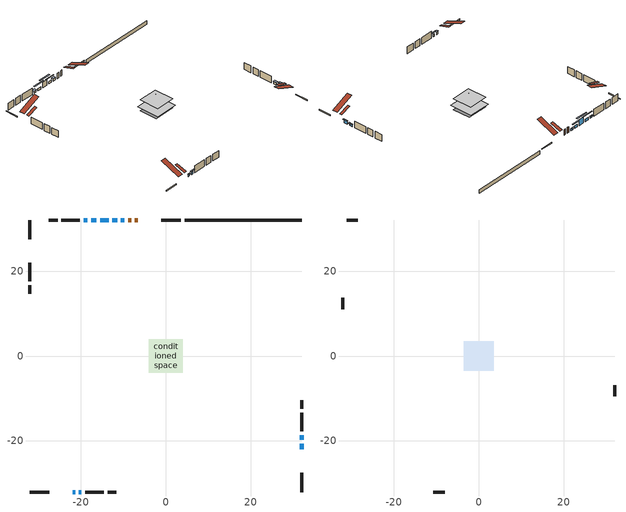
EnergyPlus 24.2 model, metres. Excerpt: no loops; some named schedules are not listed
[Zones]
conditioned space
 floor outside (Floor1 construction): -1.87,-1.87 -1.87,1.87 1.87,1.87 1.87,-1.87 z0.33
 floor adiabatic (AdiabaticFloorConstruction): -3.96,-3.96 -3.96,3.96 3.96,3.96 3.96,-3.96 z0.33
 floor foundation (Slab1 construction): -3.77,-3.14 -3.77,3.14 3.77,3.14 3.77,-3.14 z-0.91
 wall outside (RimJoist1 construction): 3.51,32.08 -1.05,32.08 / -32.08,-32.08 -27.52,-32.08 / -32.08,32.08 -32.08,27.52 / 32.08,-32.08 32.08,-27.52 z0.33:0.63
 wall outside (AdiabaticWallConstruction 1): -6.62,32.08 -7.26,32.08 / -8.19,32.08 -8.83,32.08 z0.33:2.36
 wall outside (AdiabaticWallConstruction): -21.96,-32.08 -21.39,-32.08 / -20.47,-32.08 -19.91,-32.08 z0.33:1.25; -9.75,32.08 -10.57,32.08 / -18.5,32.08 -19.31,32.08 z0.33:1.09; 32.08,-21.96 32.08,-20.68 z0.33:1.6; 32.08,-19.76 32.08,-18.69 / -11.49,32.08 -12.56,32.08 / -16.35,32.08 -17.57,32.08 z0.33:1.19; -13.49,32.08 -15.42,32.08 z0.33:2.36
 wall outside (Wall1 construction): -20.24,32.08 -24.59,32.08 / -18.98,-32.08 -14.63,-32.08 / -32.08,21.95 -32.08,17.6 / 32.08,-17.76 32.08,-13.4 z0.33:2.77
 wall outside (Wall2 construction): -25.52,32.08 -27.57,32.08 / -13.7,-32.08 -11.65,-32.08 / -32.08,16.67 -32.08,14.63 / 32.08,-12.48 32.08,-10.43 z0.33:2.77
 wall foundation (FoundationWall1 construction): 32.08,32.08 4.44,32.08 z-0.91:0.33
 window (WindowConstruction 7): -21.95,-32.08 -21.4,-32.08 z0.33:1.24
 window (WindowConstruction): -9.75,32.08 -10.57,32.08 z0.33:1.09
 window (WindowConstruction 1): 32.08,-21.95 32.08,-20.68 z0.33:1.6
 window (WindowConstruction 2): 32.08,-19.75 32.08,-18.69 z0.33:1.19
 window (WindowConstruction 3): -11.5,32.08 -12.56,32.08 z0.33:1.19
 window (WindowConstruction 4): -13.49,32.08 -15.42,32.08 z0.33:2.36
 window (WindowConstruction 5): -16.35,32.08 -17.57,32.08 z0.33:1.19
 window (WindowConstruction 8): -20.47,-32.08 -19.91,-32.08 z0.33:1.24
 window (WindowConstruction 6): -18.5,32.08 -19.31,32.08 z0.33:1.09
 door (Door): -6.62,32.08 -7.26,32.08 z0.33:2.36
 door (Door 1): -8.19,32.08 -8.82,32.08 z0.33:2.36
 ceiling adiabatic (AdiabaticFloorConstruction): 3.96,-3.96 3.96,3.96 -3.96,3.96 -3.96,-3.96 z0.33
attic - vented
 floor to conditioned space (Floor2 construction Reversed): -3.49,-3.49 -3.49,3.49 3.49,3.49 3.49,-3.49 z2.77
 floor to conditioned space (Floor3 construction Reversed): -1.87,-1.87 -1.87,1.87 1.87,1.87 1.87,-1.87 z2.77
 wall outside (Wall3 construction): -28.5,32.08 -31.15,32.08 / -10.72,-32.08 -8.07,-32.08 / -32.08,13.7 -32.08,11.04 / 32.08,-9.5 32.08,-6.85 z0.33:2.77
 roof outside (Roof1 construction): -3.8,32.08,2.77 -3.8,25.37,5.56 -1.98,25.37,5.56 -1.98,32.08,2.77; -24.77,-32.08,2.77 -24.77,-25.37,5.56 -26.59,-25.37,5.56 -26.59,-32.08,2.77; -32.08,24.77,2.77 -25.37,24.77,5.56 -25.37,26.59,5.56 -32.08,26.59,2.77; 32.08,-24.77,2.77 25.37,-24.77,5.56 25.37,-26.59,5.56 32.08,-26.59,2.77
 roof outside (Roof2 construction): -5.69,32.08,2.77 -5.69,28.44,3.98 -4.73,28.44,3.98 -4.73,32.08,2.77; -22.88,-32.08,2.77 -22.88,-28.44,3.98 -23.84,-28.44,3.98 -23.84,-32.08,2.77; -32.08,22.88,2.77 -28.44,22.88,3.98 -28.44,23.84,3.98 -32.08,23.84,2.77; 32.08,-22.88,2.77 28.44,-22.88,3.98 28.44,-23.84,3.98 32.08,-23.84,2.77
shading: -21.25,-32.08 -22.1,-32.08 -22.1,-32.69 -21.25,-32.69 z1.39; -10.72,32.08 -9.6,32.08 -9.6,32.69 -10.72,32.69 z1.24; 32.08,-20.53 32.08,-22.1 32.69,-22.1 32.69,-20.53 z1.75; 32.08,-18.54 32.08,-19.9 32.69,-19.9 32.69,-18.54 z1.34; -13.78,32.08 -10.28,32.08 -10.28,32.38 -13.78,32.38 z2.41; -16.64,32.08 -12.27,32.08 -12.27,32.38 -16.64,32.38 z3.58; -19.09,32.08 -14.83,32.08 -14.83,32.38 -19.09,32.38 z2.71; -19.3,-32.08 -21.08,-32.08 -21.08,-32.38 -19.3,-32.38 z1.85; -19.46,32.08 -18.35,32.08 -18.35,32.69 -19.46,32.69 z1.24
[Building]
Building 1: Terrain=Suburbs
[Site:Location]
Halifax Intl AP_NS: Latitude {deg}=44.88; Longitude {deg}=-63.51; Time Zone {hr}=-4; Elevation {m}=145; Keep Site Location Information=Yes
[Site:GroundTemperature:Shallow]
3.15511, 1.33576, 1.19006, 2.05344, 5.51939, 8.9692, 11.96, 13.8546, 14.0156, 12.4746, 9.56009, 6.2161
[Site:WaterMainsTemperature]
Calculation Method=Schedule; Temperature Schedule=mains temperature schedule
[Material] Roughness=Rough; Thermal Absorptance=0.9
Name | Thickness {m} | Conductivity {W/m-K} | Density {kg/m3} | Specific Heat {J/kg-K} | Solar Absorptance | Visible Absorptance
asphalt or fiberglass shingles | 0.00635 | 0.162714 | 1121.4 | 1465.45 | 0.4 | 0.4
ceiling loosefill ins | 0.169333 | 0.0480833 | 16.02 | 1046.75 | 0.7 | 0.7
ceiling loosefill ins 1 | 0.0846667 | 0.0480833 | 16.02 | 1046.75 | 0.7 | 0.7
ceiling stud and cavity | 0.1397 | 0.120026 | 65.682 | 1177.47 | 0.7 | 0.7
ceiling stud and cavity 1 | 0.1397 | 0.0892432 | 65.682 | 1177.47 | 0.7 | 0.7
concrete 4.0 in. | 0.1016 | 1.803125 | 2242.8 | 837.4 | 0.7 | 0.7
concrete 8.0 in. | 0.2032 | 1.803125 | 2242.8 | 837.4 | 0.7 | 0.7
door material | 0.04445 | 0.0451087 | 512.64 | 1214.23 | 0.7 | 0.7
exterior vertical ins | 0.0319004 | 0.029427 | 32.04 | 1214.23 | 0.7 | 0.7
floor covering | 0.0127 | 9.015625 | 54.468 | 1339.84 | 0.6 | 0.6
floor covering 1 | 0.0127 | 0.0433444 | 54.468 | 1339.84 | 0.6 | 0.6
floor rigid ins; wall rigid ins 1 | 0.512978 | 0.029427 | 32.04 | 1214.23 | 0.7 | 0.7
floor stud and cavity | 0.0889 | 0.204817 | 50.32683 | 1063.81 | 0.7 | 0.7
floor stud and cavity 1 | 0.1397 | 1.75129 | 37.0049 | 1207.88 | 0.7 | 0.7
furniture material conditioned space 1 | 0.1524 | 0.115458 | 640.8 | 1214.23 | 0.6 | 0.6
gypsum board | 0.0127 | 0.160291 | 801 | 837.4 | 0.6 | 0.6
gypsum board 1 | 0.0127 | 0.160291 | 801 | 837.4 | 0.7 | 0.7
osb sheathing 0.5 in. | 0.0127 | 0.115458 | 512.64 | 1214.23 | 0.7 | 0.7
osb sheathing 0.75 in. | 0.01905 | 0.115458 | 512.64 | 1214.23 | 0.7 | 0.7
osb sheathing 2.0 in. | 0.0508 | 0.115458 | 512.64 | 1214.23 | 0.7 | 0.7
rim joist rigid ins; wall rigid ins | 0.051816 | 0.029427 | 32.04 | 1214.23 | 0.7 | 0.7
rim joist stud and cavity | 0.0508 | 0.0381826 | 125.044 | 1163.47 | 0.6 | 0.6
wall stud and cavity | 0.1397 | 0.205543 | 139.0536 | 1170.24 | 0.7 | 0.7
wall stud and cavity 1 | 0.1397 | 0.251873 | 139.0536 | 1170.24 | 0.7 | 0.7
wall stud and cavity 2 | 0.0889 | 6.1454 | 50.32683 | 1063.81 | 0.6 | 0.6
wall stud and cavity 3 | 0.0889 | 0.380278 | 52.3479 | 1209.89 | 0.7 | 0.7
wall stud and cavity 4 | 0.0889 | 0.391764 | 83.0341 | 1211.67 | 0.7 | 0.7
wood siding | 0.0254 | 0.102417 | 544.68 | 1172.36 | 0.4 | 0.4
wood siding 1 | 0.00254 | 0.102417 | 544.68 | 1172.36 | 0.4 | 0.4
wood siding 2; wood siding 3; wood siding 4 | 0.0254 | 0.102417 | 544.68 | 1172.36 | 0.7 | 0.7
[WindowMaterial:SimpleGlazingSystem]
Name | U-Factor {W/m2-K} | Solar Heat Gain Coefficient
WindowMaterial | 3.04398 | 0.47
WindowMaterial 1 | 2.97981 | 0.57
WindowMaterial 2 | 3.01104 | 0.52
WindowMaterial 3 | 2.97357 | 0.6
WindowMaterial 4 | 2.99912 | 0.54
WindowMaterial 5 | 2.986628 | 0.6
[Construction]
AdiabaticFloorConstruction: floor stud and cavity 1, floor rigid ins, osb sheathing 0.75 in., floor covering 1
AdiabaticWallConstruction: wood siding 3, wall rigid ins 1, wall stud and cavity 3, gypsum board
AdiabaticWallConstruction 1: wood siding 4, wall rigid ins 1, wall stud and cavity 3, gypsum board
Door; Door 1: door material
Floor1 construction: floor stud and cavity, floor covering
Floor2 construction Reversed: gypsum board, ceiling stud and cavity, ceiling loosefill ins
Floor3 construction Reversed: gypsum board, ceiling stud and cavity 1, ceiling loosefill ins 1
FoundationWall1 construction: concrete 8.0 in., gypsum board 1
furniture construction conditioned space 1: furniture material conditioned space 1
PartitionWallConstruction: gypsum board, wall stud and cavity 4, gypsum board
RimJoist1 construction: wood siding 2, rim joist rigid ins, osb sheathing 2.0 in., rim joist stud and cavity
Roof1 construction; Roof2 construction: asphalt or fiberglass shingles
Slab1 construction: concrete 4.0 in.
Wall1 construction: wood siding, wall rigid ins, osb sheathing 0.5 in., wall stud and cavity, gypsum board
Wall2 construction: wood siding, wall rigid ins, osb sheathing 0.5 in., wall stud and cavity 1, gypsum board
Wall3 construction: wood siding 1, wall stud and cavity 2
WindowConstruction; WindowConstruction 6: WindowMaterial
WindowConstruction 1: WindowMaterial 1
WindowConstruction 2; WindowConstruction 3: WindowMaterial 2
WindowConstruction 4: WindowMaterial 3
WindowConstruction 5: WindowMaterial 4
WindowConstruction 7; WindowConstruction 8: WindowMaterial 5
[Zone] Multiplier=1; Part of Total Floor Area=Yes
Name | Volume {m3}
attic - vented | 29.1029
conditioned space | 214.4
[Space]
Name | Zone | Volume {m3}
attic - vented 1 | attic - vented | 29.1029
conditioned space 1 | conditioned space | 214.4
[ZoneInfiltration:EffectiveLeakageArea]
infil attic - vented 1: Zone or Space=attic - vented 1; Schedule=Always On Discrete; Effective Air Leakage Area {cm2}=2248.48; Stack Coefficient=0.000363967; Wind Coefficient=1.28899e-05
[ZoneMixing]
whole house fan mix: Zone or Space=attic - vented; Schedule=Always On Continuous; Design Flow Rate Calculation Method=Flow/Zone; Design Flow Rate {m3/s}=0; Source Zone or Space=conditioned space
[SurfaceProperty:ExposedFoundationPerimeter]
Slab1: Exposed Perimeter Calculation Method=TotalExposedPerimeter; Total Exposed Perimeter {m}=27.645
[InternalMass] Zone or ZoneList=conditioned space; Space or SpaceList=conditioned space 1
Name | Construction | Surface Area {m2}
furniture mass conditioned space 1 | furniture construction conditioned space 1 | 49.6637
partition wall mass | PartitionWallConstruction | 124.159
[Lights]
interior lighting: Zone or ZoneList or Space or SpaceList=conditioned space 1; Schedule=interior lighting schedule; Design Level Calculation Method=LightingLevel; Lighting Level {W}=343.2; Return Air Fraction=0; Fraction Radiant=0.6; Fraction Visible=0.2; Fraction Replaceable=1
[People]
occupants: Zone or ZoneList or Space or SpaceList=conditioned space 1; Number of People Schedule=occupants schedule; Number of People Calculation Method=People; Number of People=3; Fraction Radiant=0.314171; Sensible Heat Fraction=0.56303; Activity Level Schedule=occupants activity schedule; Carbon Dioxide Generation Rate {m3/s-W}=0; Enable ASHRAE 55 Comfort Warnings=No; Mean Radiant Temperature Calculation Type=EnclosureAveraged
[ElectricEquipment] Zone or ZoneList or Space or SpaceList=conditioned space 1; Design Level Calculation Method=EquipmentLevel
Name | Schedule | Design Level {W} | Fraction Latent | Fraction Radiant | Fraction Lost
clothes dryer | clothes dryer schedule | 140.772 | 0.015 | 0.081 | 0.85
clothes washer | clothes washer schedule | 32.1985 | 0.03 | 0.162 | 0.7
cooking range | cooking range schedule | 215.147 | 0.08 | 0.432 | 0.2
dishwasher | dishwasher schedule | 66.8632 | 0.3 | 0.18 | 0.4
fridge | fridge schedule | 72.9452 | 0 | 0.6 | 0
mech vent bath fan 0 | mech vent bath fan 0 schedule | 50.2 | 0 | 0 | 1
mech vent house fan | mech vent house fan schedule | 0 | 0 | 0 | 1
mech vent house fan cfis | mech vent house fan cfis schedule | 0 | 0 | 0 | 0
misc plug loads | misc plug loads schedule | 494.7 | 0.045 | 0.513 | 0.1
whole house fan | Always On Discrete | 0 | 0 | 0 | 1
[OtherEquipment] Zone or ZoneList or Space or SpaceList=conditioned space 1; Design Level Calculation Method=EquipmentLevel
Name | Fuel Type | Schedule | Design Level {W} | Fraction Latent | Fraction Radiant | Fraction Lost
clothes dryer 1 | Electricity | clothes dryer schedule | 0 | 0.015 | 0.081 | 0.85
cooking range 1 | Electricity | cooking range schedule | 0 | 0.08 | 0.432 | 0.2
general water use latent | None | general water use schedule | 62.594 | 1 | 0 | 0
general water use sensible | None | general water use schedule | -61.6891 | 0 | 0.6 | 0
mech vent house fan latent load | None | Always On Discrete | 0 | 1 | 0 | 0
mech vent house fan sensible load | None | Always On Discrete | 0 | 0 | 0 | 0
water heater energy adjustment1 | Electricity | Always On Discrete | 0.01 | 0 | 0 | 1
[ZoneInfiltration:DesignFlowRate] Zone or ZoneList or Space or SpaceList=conditioned space 1; Schedule=Always On Discrete; Design Flow Rate Calculation Method=Flow/Zone; Design Flow Rate {m3/s}=0
infil flow; natural vent flow; whole house fan flow
[ZoneControl:Thermostat]
conditioned space Thermostat: Zone or ZoneList=conditioned space; Control Type Schedule=conditioned space Thermostat Schedule; Control 1=conditioned space temperature setpoint; Temperature Difference Between Cutout And Setpoint {deltaC}=0
[ZoneHVAC:Baseboard:Convective:Electric]
electric baseboard: Availability Schedule=Always On Discrete; Heating Design Capacity {W}=6263.22; Efficiency=1
[Zone equipment]
conditioned space: electric baseboard
[Foundation:Kiva]
Foundation Kiva 1: Initial Indoor Air Temperature {C}=18; Wall Height Above Grade {m}=0.329976; Wall Depth Below Slab {m}=0.2032; Custom Block Material Name 1=exterior vertical ins; Custom Block Depth 1 {m}=1.23999; Custom Block X Position 1 {m}=0.2159; Custom Block Z Position 1 {m}=0
[Foundation:Kiva:Settings]
Soil Conductivity {W/m-K}=0.849921; Soil Density {kg/m3}=1842.3; Soil Specific Heat {J/kg-K}=418.7; Ground Solar Absorptivity=0.9; Ground Thermal Absorptivity=0.9; Ground Surface Roughness {m}=0.03; Far-Field Width {m}=40; Deep-Ground Boundary Condition=ZeroFlux; Deep-Ground Depth {m}=40; Minimum Cell Dimension {m}=0.2; Maximum Cell Growth Coefficient=3; Simulation Timestep=Timestep
[Exterior:Lights]
exterior lighting: Schedule=exterior lighting schedule; Design Level {W}=75.6
[EnergyManagementSystem:GlobalVariable]
infil_program_Qfan
infil_program_Qinf
natural_vent_program_Qnv
natural_vent_program_Qwhf
[EnergyManagementSystem:Sensor]
Name | Output:Variable or Output:Meter Index Key | Output:Variable or Output:Meter
airflow_gain | infil flow | Infiltration Sensible Heat Gain Energy
airflow_gain_1 | natural vent flow | Infiltration Sensible Heat Gain Energy
airflow_gain_2 | whole house fan flow | Infiltration Sensible Heat Gain Energy
airflow_loss | infil flow | Infiltration Sensible Heat Loss Energy
airflow_loss_1 | natural vent flow | Infiltration Sensible Heat Loss Energy
airflow_loss_2 | whole house fan flow | Infiltration Sensible Heat Loss Energy
clg_load_cond |  | Cooling:EnergyTransfer:Zone:CONDITIONED SPACE
clg_sp_s; clg_sp_s_1 | cooling setpoint | Schedule Value
clothes_dryer_exhaust_0_sch_s | clothes dryer exhaust 0 schedule | Schedule Value
conditioned_space_clg_unmet_s | conditioned space | Zone Cooling Setpoint Not Met Time
conditioned_space_htg_unmet_s | conditioned space | Zone Heating Setpoint Not Met Time
cool_season | cooling season schedule | Schedule Value
fridge_tin_s | conditioned space | Zone Mean Air Temperature
htg_load_cond |  | Heating:EnergyTransfer:Zone:CONDITIONED SPACE
htg_sp_s; htg_sp_s_1 | heating setpoint | Schedule Value
ig_ee_conv | clothes dryer | Electric Equipment Convective Heating Energy
ig_ee_conv_2 | cooking range | Electric Equipment Convective Heating Energy
ig_ee_conv_4 | fridge | Electric Equipment Convective Heating Energy
ig_ee_conv_5 | misc plug loads | Electric Equipment Convective Heating Energy
ig_ee_conv_6 | whole house fan | Electric Equipment Convective Heating Energy
ig_ee_rad | clothes dryer | Electric Equipment Radiant Heating Energy
ig_ee_rad_2 | cooking range | Electric Equipment Radiant Heating Energy
ig_ee_rad_4 | fridge | Electric Equipment Radiant Heating Energy
ig_ee_rad_5 | misc plug loads | Electric Equipment Radiant Heating Energy
ig_ee_rad_6 | whole house fan | Electric Equipment Radiant Heating Energy
ig_lgt_conv | interior lighting | Lights Convective Heating Energy
ig_lgt_rad | interior lighting | Lights Radiant Heating Energy
ig_lgt_vis | interior lighting | Lights Visible Radiation Heating Energy
ig_oe_conv | clothes dryer 1 | Other Equipment Convective Heating Energy
ig_oe_conv_1 | cooking range 1 | Other Equipment Convective Heating Energy
ig_oe_conv_2 | general water use latent | Other Equipment Convective Heating Energy
ig_oe_conv_3 | general water use sensible | Other Equipment Convective Heating Energy
ig_oe_conv_4 | water heater energy adjustment1 | Other Equipment Convective Heating Energy
ig_oe_rad | clothes dryer 1 | Other Equipment Radiant Heating Energy
ig_oe_rad_1 | cooking range 1 | Other Equipment Radiant Heating Energy
ig_oe_rad_2 | general water use latent | Other Equipment Radiant Heating Energy
ig_oe_rad_3 | general water use sensible | Other Equipment Radiant Heating Energy
ig_oe_rad_4 | water heater energy adjustment1 | Other Equipment Radiant Heating Energy
ig_ppl_conv | occupants | People Convective Heating Energy
ig_ppl_rad | occupants | People Radiant Heating Energy
im_conv | furniture mass conditioned space 1 | Surface Inside Face Convection Heat Gain Energy
im_conv_1 | partition wall mass | Surface Inside Face Convection Heat Gain Energy
im_ig | furniture mass conditioned space 1 | Surface Inside Face Internal Gains Radiation Heat Gain Energy
im_ig_1 | partition wall mass | Surface Inside Face Internal Gains Radiation Heat Gain Energy
im_lgt | furniture mass conditioned space 1 | Surface Inside Face Lights Radiation Heat Gain Energy
im_lgt_1 | partition wall mass | Surface Inside Face Lights Radiation Heat Gain Energy
im_sol | furniture mass conditioned space 1 | Surface Inside Face Solar Radiation Heat Gain Energy
im_sol_1 | partition wall mass | Surface Inside Face Solar Radiation Heat Gain Energy
im_surf | furniture mass conditioned space 1 | Surface Inside Face Net Surface Thermal Radiation Heat Gain Energy
im_surf_1 | partition wall mass | Surface Inside Face Net Surface Thermal Radiation Heat Gain Energy
mech_vent_bath_fan_0_sch_s | mech vent bath fan 0 schedule | Schedule Value
mv_conv | mech vent bath fan 0 | Electric Equipment Convective Heating Energy
mv_conv_1 | mech vent house fan | Electric Equipment Convective Heating Energy
mv_conv_2 | mech vent house fan cfis | Electric Equipment Convective Heating Energy
mv_conv_3 | mech vent house fan latent load | Other Equipment Convective Heating Energy
mv_conv_4 | mech vent house fan sensible load | Other Equipment Convective Heating Energy
mv_rad | mech vent bath fan 0 | Electric Equipment Radiant Heating Energy
mv_rad_1 | mech vent house fan | Electric Equipment Radiant Heating Energy
mv_rad_2 | mech vent house fan cfis | Electric Equipment Radiant Heating Energy
mv_rad_3 | mech vent house fan latent load | Other Equipment Radiant Heating Energy
mv_rad_4 | mech vent house fan sensible load | Other Equipment Radiant Heating Energy
natural_vent_s | natural vent schedule | Schedule Value
out_pb_s |  | Site Outdoor Air Barometric Pressure
out_wt_s |  | Site Outdoor Air Humidity Ratio
site_vw_s |  | Site Wind Speed
ss_back_out | Window1 | Surface Window Shortwave from Zone Back Out Window Heat Transfer Rate
ss_back_out_1 | Window2 | Surface Window Shortwave from Zone Back Out Window Heat Transfer Rate
ss_back_out_2 | Window3 | Surface Window Shortwave from Zone Back Out Window Heat Transfer Rate
ss_back_out_3 | Window4 | Surface Window Shortwave from Zone Back Out Window Heat Transfer Rate
ss_back_out_4 | Window5 | Surface Window Shortwave from Zone Back Out Window Heat Transfer Rate
ss_back_out_5 | Window6 | Surface Window Shortwave from Zone Back Out Window Heat Transfer Rate
ss_back_out_6 | Window7 | Surface Window Shortwave from Zone Back Out Window Heat Transfer Rate
ss_back_out_7 | Window8 | Surface Window Shortwave from Zone Back Out Window Heat Transfer Rate
ss_back_out_8 | Window9 | Surface Window Shortwave from Zone Back Out Window Heat Transfer Rate
ss_conv | Door1 | Surface Inside Face Convection Heat Gain Energy
ss_conv_1 | Door2 | Surface Inside Face Convection Heat Gain Energy
ss_conv_10 | Window9 | Surface Inside Face Convection Heat Gain Energy
ss_conv_2 | Window1 | Surface Inside Face Convection Heat Gain Energy
ss_conv_3 | Window2 | Surface Inside Face Convection Heat Gain Energy
ss_conv_4 | Window3 | Surface Inside Face Convection Heat Gain Energy
ss_conv_5 | Window4 | Surface Inside Face Convection Heat Gain Energy
ss_conv_6 | Window5 | Surface Inside Face Convection Heat Gain Energy
ss_conv_7 | Window6 | Surface Inside Face Convection Heat Gain Energy
ss_conv_8 | Window7 | Surface Inside Face Convection Heat Gain Energy
ss_conv_9 | Window8 | Surface Inside Face Convection Heat Gain Energy
ss_ig | Door1 | Surface Inside Face Internal Gains Radiation Heat Gain Energy
ss_ig_1 | Door2 | Surface Inside Face Internal Gains Radiation Heat Gain Energy
ss_ig_10 | Window9 | Surface Inside Face Internal Gains Radiation Heat Gain Energy
ss_ig_2 | Window1 | Surface Inside Face Internal Gains Radiation Heat Gain Energy
ss_ig_3 | Window2 | Surface Inside Face Internal Gains Radiation Heat Gain Energy
ss_ig_4 | Window3 | Surface Inside Face Internal Gains Radiation Heat Gain Energy
ss_ig_5 | Window4 | Surface Inside Face Internal Gains Radiation Heat Gain Energy
ss_ig_6 | Window5 | Surface Inside Face Internal Gains Radiation Heat Gain Energy
ss_ig_7 | Window6 | Surface Inside Face Internal Gains Radiation Heat Gain Energy
ss_ig_8 | Window7 | Surface Inside Face Internal Gains Radiation Heat Gain Energy
ss_ig_9 | Window8 | Surface Inside Face Internal Gains Radiation Heat Gain Energy
ss_lgt | Door1 | Surface Inside Face Lights Radiation Heat Gain Energy
ss_lgt_1 | Door2 | Surface Inside Face Lights Radiation Heat Gain Energy
ss_sol | Door1 | Surface Inside Face Solar Radiation Heat Gain Energy
ss_sol_1 | Door2 | Surface Inside Face Solar Radiation Heat Gain Energy
ss_surf | Door1 | Surface Inside Face Net Surface Thermal Radiation Heat Gain Energy
ss_surf_1 | Door2 | Surface Inside Face Net Surface Thermal Radiation Heat Gain Energy
ss_surf_10 | Window9 | Surface Inside Face Net Surface Thermal Radiation Heat Gain Energy
ss_surf_2 | Window1 | Surface Inside Face Net Surface Thermal Radiation Heat Gain Energy
ss_surf_3 | Window2 | Surface Inside Face Net Surface Thermal Radiation Heat Gain Energy
ss_surf_4 | Window3 | Surface Inside Face Net Surface Thermal Radiation Heat Gain Energy
ss_surf_5 | Window4 | Surface Inside Face Net Surface Thermal Radiation Heat Gain Energy
ss_surf_6 | Window5 | Surface Inside Face Net Surface Thermal Radiation Heat Gain Energy
ss_surf_7 | Window6 | Surface Inside Face Net Surface Thermal Radiation Heat Gain Energy
ss_surf_8 | Window7 | Surface Inside Face Net Surface Thermal Radiation Heat Gain Energy
ss_surf_9 | Window8 | Surface Inside Face Net Surface Thermal Radiation Heat Gain Energy
ss_trans_in | Window1 | Surface Window Transmitted Solar Radiation Rate
ss_trans_in_1 | Window2 | Surface Window Transmitted Solar Radiation Rate
ss_trans_in_2 | Window3 | Surface Window Transmitted Solar Radiation Rate
ss_trans_in_3 | Window4 | Surface Window Transmitted Solar Radiation Rate
ss_trans_in_4 | Window5 | Surface Window Transmitted Solar Radiation Rate
ss_trans_in_5 | Window6 | Surface Window Transmitted Solar Radiation Rate
ss_trans_in_6 | Window7 | Surface Window Transmitted Solar Radiation Rate
ss_trans_in_7 | Window8 | Surface Window Transmitted Solar Radiation Rate
ss_trans_in_8 | Window9 | Surface Window Transmitted Solar Radiation Rate
ss_trans_out | Window1 | Surface Inside Face Initial Transmitted Diffuse Transmitted Out Window Solar Radiation Rate
ss_trans_out_1 | Window2 | Surface Inside Face Initial Transmitted Diffuse Transmitted Out Window Solar Radiation Rate
ss_trans_out_2 | Window3 | Surface Inside Face Initial Transmitted Diffuse Transmitted Out Window Solar Radiation Rate
ss_trans_out_3 | Window4 | Surface Inside Face Initial Transmitted Diffuse Transmitted Out Window Solar Radiation Rate
ss_trans_out_4 | Window5 | Surface Inside Face Initial Transmitted Diffuse Transmitted Out Window Solar Radiation Rate
ss_trans_out_5 | Window6 | Surface Inside Face Initial Transmitted Diffuse Transmitted Out Window Solar Radiation Rate
ss_trans_out_6 | Window7 | Surface Inside Face Initial Transmitted Diffuse Transmitted Out Window Solar Radiation Rate
ss_trans_out_7 | Window8 | Surface Inside Face Initial Transmitted Diffuse Transmitted Out Window Solar Radiation Rate
ss_trans_out_8 | Window9 | Surface Inside Face Initial Transmitted Diffuse Transmitted Out Window Solar Radiation Rate
s_conv | Floor1 | Surface Inside Face Convection Heat Gain Energy
s_conv_1 | Floor2 | Surface Inside Face Convection Heat Gain Energy
s_conv_10 | Slab1 | Surface Inside Face Convection Heat Gain Energy
s_conv_11 | Wall1:0 | Surface Inside Face Convection Heat Gain Energy
s_conv_12 | Wall1:180 | Surface Inside Face Convection Heat Gain Energy
s_conv_13 | Wall1:270 | Surface Inside Face Convection Heat Gain Energy
s_conv_14 | Wall1:90 | Surface Inside Face Convection Heat Gain Energy
s_conv_15 | Wall2:0 | Surface Inside Face Convection Heat Gain Energy
s_conv_16 | Wall2:180 | Surface Inside Face Convection Heat Gain Energy
s_conv_17 | Wall2:270 | Surface Inside Face Convection Heat Gain Energy
s_conv_18 | Wall2:90 | Surface Inside Face Convection Heat Gain Energy
s_conv_2 | Floor3 | Surface Inside Face Convection Heat Gain Energy
s_conv_3 | FoundationWall1 | Surface Inside Face Convection Heat Gain Energy
s_conv_4 | inferred conditioned ceiling | Surface Inside Face Convection Heat Gain Energy
s_conv_5 | inferred conditioned floor | Surface Inside Face Convection Heat Gain Energy
s_conv_6 | RimJoist1:0 | Surface Inside Face Convection Heat Gain Energy
s_conv_7 | RimJoist1:180 | Surface Inside Face Convection Heat Gain Energy
s_conv_8 | RimJoist1:270 | Surface Inside Face Convection Heat Gain Energy
s_conv_9 | RimJoist1:90 | Surface Inside Face Convection Heat Gain Energy
s_ig | Floor1 | Surface Inside Face Internal Gains Radiation Heat Gain Energy
